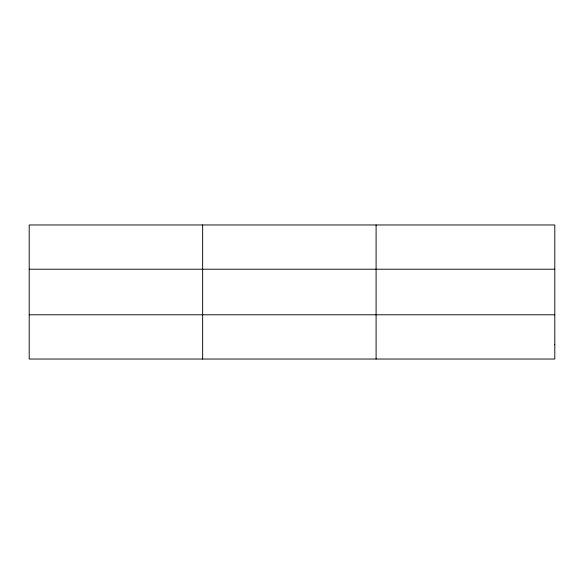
<?xml version="1.0" encoding="UTF-8"?>
<svg xmlns="http://www.w3.org/2000/svg" width="584" height="584" viewBox="0 0 584 584"><rect width="100%" height="100%" fill="white"/><g stroke="black" fill="none" stroke-linecap="round" stroke-linejoin="round"><path stroke-width="0.88" d="M202.648 224.964L202.648 359.036M376.096 224.964L376.096 359.036M29.2 269.209L554.8 269.209M29.2 314.791L554.8 314.791M554.8 344.29L554.8 359.036L29.2 359.036L29.2 224.964L554.8 224.964L554.8 344.29"/></g></svg>
